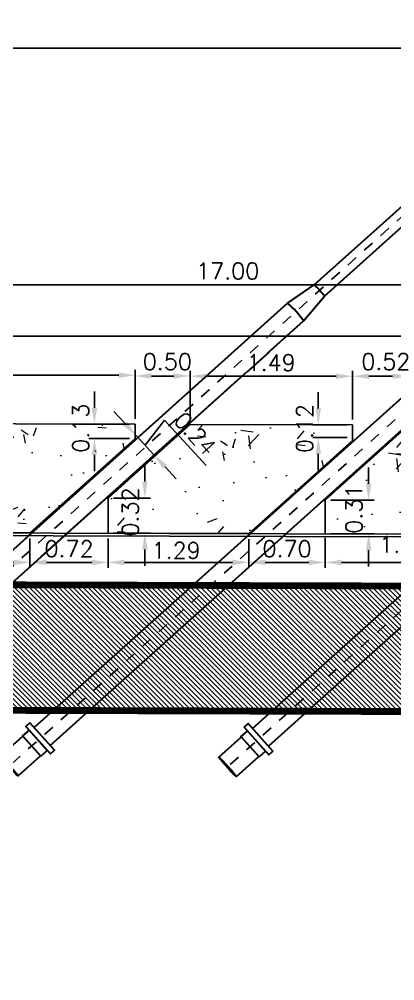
# Model space of a CAD drawing. Header units: metres. Extents: x 1080427 to 1081241, y 976768 to 977288.
# Drawn here: x 1080726.66 to 1080730.1, y 977069.81 to 977078.62 of the extents above; entities that cross this region are included whole.
import ezdxf
from ezdxf import colors
from ezdxf.entities.mleader import LeaderData, LeaderLine
from ezdxf.math import Vec2, Vec3

# ---------------------------------------------------------------- set-up
doc = ezdxf.new("R2010")
doc.units = ezdxf.units.M
doc.header["$LTSCALE"] = 25.4
doc.linetypes.add('DASHDOT', pattern=[1, 0.5, -0.25, 0, -0.25])
for name, color, linetype in [('CONTRAPESO', 3, 'Continuous'), ('DIMCONTRAPESO', 1, 'Continuous'), ('EJECABLES', 203, 'DASHDOT'), ('PERFIL MET', 37, 'Continuous')]:
    doc.layers.add(name, color=color, linetype=linetype)
for name, color, linetype, lineweight in [('COTA', 1, 'Continuous', 30), ('COTACIM', 20, 'Continuous', 5), ('DUCTO', 142, 'Continuous', 30), ('PLATINA', 54, 'Continuous', 30), ('SOLIDOREFCONT', 254, 'Continuous', 5)]:
    doc.layers.add(name, color=color, linetype=linetype, lineweight=lineweight)
doc.styles.add('romans', font='romans.shx')
doc.dimstyles.new('Copy 75', dxfattribs={"dimtxt": 0.15, "dimasz": 0.15, "dimexe": 0.05, "dimexo": 0.05, "dimgap": 0.05, "dimtad": 1, "dimzin": 0, "dimdsep": 46, "dimtxsty": 'romans', "dimcen": 0.002, "dimclrd": 1, "dimclre": 1, "dimclrt": 3, "dimadec": 4, "dimazin": 0, "dimtfac": 1, "dimtofl": 0, "dimtmove": 1, "dimatfit": 3, "dimfxl": 1, "dimtolj": 1, "dimtzin": 0, "dimarcsym": 1})
pattern_1 = [(45, (32.632936, -0.0997255), (-0.002245064030267, 0.002245064030267), [])]

# ---------------------------------------------------------------- blocks, each defined once
blk = doc.blocks.new('*D128')
at = {"layer": 'Defpoints', "color": 0, "transparency": 16777216}
for p in [(1080737.0722, 977076.1868), (1080720.0721, 977074.9303), (1080737.0722, 977074.8803)]:
    blk.add_point(p, dxfattribs=at)
at = {"layer": 'DIMCONTRAPESO', "color": 1, "lineweight": -2, "transparency": 16777216}
for p, q in [((1080720.0721, 977074.9803), (1080720.0721, 977076.2368)), ((1080737.0722, 977074.9303), (1080737.0722, 977076.2368)), ((1080720.2221, 977076.1868), (1080736.9222, 977076.1868))]:
    blk.add_line(p, q, dxfattribs=at)
at = {"layer": 'DIMCONTRAPESO', "color": 1, "transparency": 16777216}
for points in [[(1080720.2221, 977076.2118), (1080720.2221, 977076.1618), (1080720.0721, 977076.1868)], [(1080736.9222, 977076.2118), (1080736.9222, 977076.1618), (1080737.0722, 977076.1868)]]:
    blk.add_solid(points, dxfattribs=at)
at = {"layer": 'DIMCONTRAPESO', "color": 3, "transparency": 16777216, "insert": (1080728.5721, 977076.3118), "char_height": 0.15, "attachment_point": 5, "style": 'romans', "bg_fill": 3, "box_fill_scale": 1.1, "bg_fill_color": 256, "bg_fill_true_color": 13158600, "bg_fill_transparency": 0}
blk.add_mtext('\\A1;17.00', dxfattribs=at)
blk = doc.blocks.new('*D202')
at = {"layer": 'COTA', "color": 1, "lineweight": -2, "transparency": 16777216}
for p, q in [((1080720.0722, 977074.9803), (1080720.0722, 977075.4067)), ((1080720.2222, 977075.3567), (1080727.5738, 977075.3567)), ((1080727.7238, 977074.9578), (1080727.7238, 977075.4067))]:
    blk.add_line(p, q, dxfattribs=at)
at = {"layer": 'COTA', "color": 1, "transparency": 16777216}
for points in [[(1080720.2222, 977075.3817), (1080720.2222, 977075.3317), (1080720.0722, 977075.3567)], [(1080727.5738, 977075.3817), (1080727.5738, 977075.3317), (1080727.7238, 977075.3567)]]:
    blk.add_solid(points, dxfattribs=at)
at = {"layer": 'Defpoints', "color": 0, "transparency": 16777216}
for p in [(1080727.7238, 977075.3567), (1080720.0722, 977074.9303), (1080727.7238, 977074.9078)]:
    blk.add_point(p, dxfattribs=at)
at = {"layer": 'COTA', "color": 3, "transparency": 16777216, "insert": (1080723.9236, 977075.4817), "char_height": 0.15, "attachment_point": 5, "style": 'romans'}
blk.add_mtext('\\A1;7.65', dxfattribs=at)
blk = doc.blocks.new('*D203')
at = {"layer": 'Defpoints', "color": 0, "transparency": 16777216}
for p in [(1080728.2278, 977075.3475), (1080728.2278, 977074.9064), (1080729.7153, 977074.902)]:
    blk.add_point(p, dxfattribs=at)
at = {"layer": 'DIMCONTRAPESO', "color": 1, "lineweight": -2, "transparency": 16777216}
for p, q in [((1080728.2278, 977074.9564), (1080728.2278, 977075.3975)), ((1080729.7153, 977074.952), (1080729.7153, 977075.3975)), ((1080729.5653, 977075.3475), (1080728.3778, 977075.3475))]:
    blk.add_line(p, q, dxfattribs=at)
at = {"layer": 'DIMCONTRAPESO', "color": 1, "transparency": 16777216}
for points in [[(1080728.3778, 977075.3725), (1080728.3778, 977075.3225), (1080728.2278, 977075.3475)], [(1080729.5653, 977075.3725), (1080729.5653, 977075.3225), (1080729.7153, 977075.3475)]]:
    blk.add_solid(points, dxfattribs=at)
at = {"layer": 'DIMCONTRAPESO', "color": 3, "transparency": 16777216, "insert": (1080728.97, 977075.4725), "char_height": 0.15, "attachment_point": 5, "style": 'romans', "bg_fill": 3, "box_fill_scale": 1.1, "bg_fill_color": 256, "bg_fill_true_color": 13158600, "bg_fill_transparency": 0}
blk.add_mtext('\\A1;1.49', dxfattribs=at)
blk = doc.blocks.new('*D204')
at = {"layer": 'COTA', "color": 1, "lineweight": -2, "transparency": 16777216}
for p, q in [((1080727.4769, 977073.8586), (1080727.4769, 977073.5911)), ((1080728.766, 977073.8548), (1080728.766, 977073.5911)), ((1080727.6269, 977073.6411), (1080728.616, 977073.6411))]:
    blk.add_line(p, q, dxfattribs=at)
at = {"layer": 'COTA', "color": 1, "transparency": 16777216}
for points in [[(1080727.6269, 977073.6661), (1080727.6269, 977073.6161), (1080727.4769, 977073.6411)], [(1080728.616, 977073.6661), (1080728.616, 977073.6161), (1080728.766, 977073.6411)]]:
    blk.add_solid(points, dxfattribs=at)
at = {"layer": 'Defpoints', "color": 0, "transparency": 16777216}
for p in [(1080727.4769, 977073.9086), (1080728.766, 977073.9048), (1080728.766, 977073.6411)]:
    blk.add_point(p, dxfattribs=at)
at = {"layer": 'COTA', "color": 3, "transparency": 16777216, "insert": (1080728.0996, 977073.7504), "char_height": 0.15, "attachment_point": 5, "style": 'romans'}
blk.add_mtext('\\A1;1.29', dxfattribs=at)
blk = doc.blocks.new('*D206')
at = {"layer": 'COTA', "color": 1, "lineweight": -2, "transparency": 16777216}
for p, q in [((1080729.4655, 977073.867), (1080729.4655, 977073.5911)), ((1080730.7638, 977073.8489), (1080730.7638, 977073.5911)), ((1080729.6155, 977073.6411), (1080730.6138, 977073.6411))]:
    blk.add_line(p, q, dxfattribs=at)
at = {"layer": 'COTA', "color": 1, "transparency": 16777216}
for points in [[(1080729.6155, 977073.6661), (1080729.6155, 977073.6161), (1080729.4655, 977073.6411)], [(1080730.6138, 977073.6661), (1080730.6138, 977073.6161), (1080730.7638, 977073.6411)]]:
    blk.add_solid(points, dxfattribs=at)
at = {"layer": 'Defpoints', "color": 0, "transparency": 16777216}
for p in [(1080729.4655, 977073.917), (1080730.7638, 977073.8989), (1080730.7638, 977073.6411)]:
    blk.add_point(p, dxfattribs=at)
at = {"layer": 'COTA', "color": 3, "transparency": 16777216, "insert": (1080730.1856, 977073.8058), "char_height": 0.15, "attachment_point": 5, "style": 'romans'}
blk.add_mtext('\\A1;1.30', dxfattribs=at)
blk = doc.blocks.new('*D213')
at = {"layer": 'COTA', "color": 1, "lineweight": -2, "transparency": 16777216}
for p, q in [((1080727.3515, 977075.0578), (1080727.3515, 977075.2078)), ((1080727.6738, 977074.9078), (1080727.3015, 977074.9078)), ((1080727.6738, 977074.776), (1080727.3015, 977074.776)), ((1080727.3515, 977074.626), (1080727.3515, 977074.476))]:
    blk.add_line(p, q, dxfattribs=at)
at = {"layer": 'COTA', "color": 1, "transparency": 16777216}
for points in [[(1080727.3265, 977075.0578), (1080727.3765, 977075.0578), (1080727.3515, 977074.9078)], [(1080727.3265, 977074.626), (1080727.3765, 977074.626), (1080727.3515, 977074.776)]]:
    blk.add_solid(points, dxfattribs=at)
at = {"layer": 'Defpoints', "color": 0, "transparency": 16777216}
for p in [(1080727.7238, 977074.9078), (1080727.3515, 977074.776), (1080727.7238, 977074.776)]:
    blk.add_point(p, dxfattribs=at)
at = {"layer": 'COTA', "color": 3, "transparency": 16777216, "insert": (1080727.2265, 977074.8708), "char_height": 0.15, "attachment_point": 5, "rotation": 90, "style": 'romans'}
blk.add_mtext('\\A1;0.13', dxfattribs=at)
blk = doc.blocks.new('*D214')
at = {"layer": 'COTA', "color": 1, "lineweight": -2, "transparency": 16777216}
for p, q in [((1080729.4024, 977075.052), (1080729.4024, 977075.202)), ((1080729.6653, 977074.902), (1080729.3524, 977074.902)), ((1080729.6653, 977074.7852), (1080729.3524, 977074.7852)), ((1080729.4024, 977074.6352), (1080729.4024, 977074.4852))]:
    blk.add_line(p, q, dxfattribs=at)
at = {"layer": 'COTA', "color": 1, "transparency": 16777216}
for points in [[(1080729.3774, 977075.052), (1080729.4274, 977075.052), (1080729.4024, 977074.902)], [(1080729.3774, 977074.6352), (1080729.4274, 977074.6352), (1080729.4024, 977074.7852)]]:
    blk.add_solid(points, dxfattribs=at)
at = {"layer": 'Defpoints', "color": 0, "transparency": 16777216}
for p in [(1080729.7153, 977074.902), (1080729.4024, 977074.7852), (1080729.7153, 977074.7852)]:
    blk.add_point(p, dxfattribs=at)
at = {"layer": 'COTA', "color": 3, "transparency": 16777216, "insert": (1080729.2774, 977074.8689), "char_height": 0.15, "attachment_point": 5, "rotation": 90, "style": 'romans'}
blk.add_mtext('\\A1;0.12', dxfattribs=at)
blk = doc.blocks.new('*D218')
at = {"layer": 'COTA', "color": 1, "lineweight": -2, "transparency": 16777216}
for p, q in [((1080727.814, 977074.3812), (1080727.814, 977074.5312)), ((1080727.5269, 977074.2312), (1080727.864, 977074.2312)), ((1080727.5269, 977073.9086), (1080727.864, 977073.9086)), ((1080727.814, 977073.7586), (1080727.814, 977073.6086))]:
    blk.add_line(p, q, dxfattribs=at)
at = {"layer": 'COTA', "color": 1, "transparency": 16777216}
for points in [[(1080727.789, 977074.3812), (1080727.839, 977074.3812), (1080727.814, 977074.2312)], [(1080727.789, 977073.7586), (1080727.839, 977073.7586), (1080727.814, 977073.9086)]]:
    blk.add_solid(points, dxfattribs=at)
at = {"layer": 'Defpoints', "color": 0, "transparency": 16777216}
for p in [(1080727.4769, 977074.2312), (1080727.4769, 977073.9086), (1080727.814, 977073.9086)]:
    blk.add_point(p, dxfattribs=at)
at = {"layer": 'COTA', "color": 3, "transparency": 16777216, "insert": (1080727.68, 977074.1029), "char_height": 0.15, "attachment_point": 5, "rotation": 90, "style": 'romans'}
blk.add_mtext('\\A1;0.32', dxfattribs=at)
blk = doc.blocks.new('*D219')
at = {"layer": 'COTA', "color": 1, "lineweight": -2, "transparency": 16777216}
for p, q in [((1080729.8633, 977074.3621), (1080729.8633, 977074.5121)), ((1080729.5166, 977074.2121), (1080729.9133, 977074.2121)), ((1080729.5154, 977073.9027), (1080729.9133, 977073.9027)), ((1080729.8633, 977073.7527), (1080729.8633, 977073.6027))]:
    blk.add_line(p, q, dxfattribs=at)
at = {"layer": 'COTA', "color": 1, "transparency": 16777216}
for points in [[(1080729.8383, 977074.3621), (1080729.8883, 977074.3621), (1080729.8633, 977074.2121)], [(1080729.8383, 977073.7527), (1080729.8883, 977073.7527), (1080729.8633, 977073.9027)]]:
    blk.add_solid(points, dxfattribs=at)
at = {"layer": 'Defpoints', "color": 0, "transparency": 16777216}
for p in [(1080729.4666, 977074.2121), (1080729.4654, 977073.9027), (1080729.8633, 977073.9027)]:
    blk.add_point(p, dxfattribs=at)
at = {"layer": 'COTA', "color": 3, "transparency": 16777216, "insert": (1080729.7293, 977074.1285), "char_height": 0.15, "attachment_point": 5, "rotation": 90, "style": 'romans'}
blk.add_mtext('\\A1;0.31', dxfattribs=at)
blk = doc.blocks.new('*D223')
at = {"layer": 'COTA', "color": 1, "lineweight": -2, "transparency": 16777216}
for p, q in [((1080720.5721, 977073.879), (1080720.5721, 977073.5911)), ((1080726.7614, 977073.8607), (1080726.7614, 977073.5911)), ((1080720.7221, 977073.6411), (1080726.6114, 977073.6411))]:
    blk.add_line(p, q, dxfattribs=at)
at = {"layer": 'COTA', "color": 1, "transparency": 16777216}
for points in [[(1080720.7221, 977073.6661), (1080720.7221, 977073.6161), (1080720.5721, 977073.6411)], [(1080726.6114, 977073.6661), (1080726.6114, 977073.6161), (1080726.7614, 977073.6411)]]:
    blk.add_solid(points, dxfattribs=at)
at = {"layer": 'Defpoints', "color": 0, "transparency": 16777216}
for p in [(1080720.5721, 977073.929), (1080726.7614, 977073.9107), (1080726.7614, 977073.6411)]:
    blk.add_point(p, dxfattribs=at)
at = {"layer": 'COTA', "color": 3, "transparency": 16777216, "insert": (1080723.6582, 977073.7661), "char_height": 0.15, "attachment_point": 5, "style": 'romans'}
blk.add_mtext('\\A1;6.19', dxfattribs=at)
blk = doc.blocks.new('*D231')
at = {"layer": 'Defpoints', "color": 0, "transparency": 16777216}
for p in [(1080737.0722, 977075.7139), (1080726.0021, 977075.5553), (1080737.0722, 977074.8803)]:
    blk.add_point(p, dxfattribs=at)
at = {"layer": 'DIMCONTRAPESO', "color": 1, "lineweight": -2, "transparency": 16777216}
for p, q in [((1080726.0021, 977075.6053), (1080726.0021, 977075.7639)), ((1080726.1521, 977075.7139), (1080736.9222, 977075.7139)), ((1080737.0722, 977074.9303), (1080737.0722, 977075.7639))]:
    blk.add_line(p, q, dxfattribs=at)
at = {"layer": 'DIMCONTRAPESO', "color": 1, "transparency": 16777216}
for points in [[(1080726.1521, 977075.7389), (1080726.1521, 977075.6889), (1080726.0021, 977075.7139)], [(1080736.9222, 977075.7389), (1080736.9222, 977075.6889), (1080737.0722, 977075.7139)]]:
    blk.add_solid(points, dxfattribs=at)
at = {"layer": 'DIMCONTRAPESO', "color": 3, "transparency": 16777216, "insert": (1080731.5371, 977075.8389), "char_height": 0.15, "attachment_point": 5, "style": 'romans', "bg_fill": 3, "box_fill_scale": 1.1, "bg_fill_color": 256, "bg_fill_true_color": 13158600, "bg_fill_transparency": 0}
blk.add_mtext('\\A1;11.07', dxfattribs=at)
blk = doc.blocks.new('*D583')
at = {"layer": 'COTA', "color": 1, "lineweight": -2, "transparency": 16777216}
for p, q in [((1080727.6322, 977074.9133), (1080727.5304, 977075.0235)), ((1080727.8154, 977074.715), (1080727.9924, 977074.9435)), ((1080727.9924, 977074.9435), (1080728.3752, 977074.5289)), ((1080727.734, 977074.8031), (1080727.8968, 977074.6268)), ((1080727.9986, 977074.5166), (1080728.1004, 977074.4064))]:
    blk.add_line(p, q, dxfattribs=at)
at = {"layer": 'COTA', "color": 1, "transparency": 16777216}
for points in [[(1080727.6506, 977074.9303), (1080727.6139, 977074.8963), (1080727.734, 977074.8031)], [(1080728.017, 977074.5336), (1080727.9803, 977074.4997), (1080727.8968, 977074.6268)]]:
    blk.add_solid(points, dxfattribs=at)
at = {"layer": 'Defpoints', "color": 0, "transparency": 16777216}
for p in [(1080727.734, 977074.8031), (1080727.8968, 977074.6268), (1080727.8968, 977074.6268)]:
    blk.add_point(p, dxfattribs=at)
at = {"layer": 'COTA', "color": 3, "transparency": 16777216, "insert": (1080728.2756, 977074.821), "char_height": 0.15, "attachment_point": 5, "rotation": 312.72712, "style": 'romans'}
blk.add_mtext('\\A1;0.24', dxfattribs=at)
blk = doc.blocks.new('*D584')
at = {"layer": 'COTA', "color": 1, "lineweight": -2, "transparency": 16777216}
for p, q in [((1080726.7614, 977073.8607), (1080726.7614, 977073.5911)), ((1080727.4769, 977073.8603), (1080727.4769, 977073.5911)), ((1080726.9114, 977073.6411), (1080727.3269, 977073.6411))]:
    blk.add_line(p, q, dxfattribs=at)
at = {"layer": 'COTA', "color": 1, "transparency": 16777216}
for points in [[(1080726.9114, 977073.6661), (1080726.9114, 977073.6161), (1080726.7614, 977073.6411)], [(1080727.3269, 977073.6661), (1080727.3269, 977073.6161), (1080727.4769, 977073.6411)]]:
    blk.add_solid(points, dxfattribs=at)
at = {"layer": 'Defpoints', "color": 0, "transparency": 16777216}
for p in [(1080726.7614, 977073.9107), (1080727.4769, 977073.9103), (1080727.4769, 977073.6411)]:
    blk.add_point(p, dxfattribs=at)
at = {"layer": 'COTA', "color": 3, "transparency": 16777216, "insert": (1080727.1192, 977073.7661), "char_height": 0.15, "attachment_point": 5, "style": 'romans'}
blk.add_mtext('\\A1;0.72', dxfattribs=at)
blk = doc.blocks.new('*D585')
at = {"layer": 'COTA', "color": 1, "lineweight": -2, "transparency": 16777216}
for p, q in [((1080728.766, 977073.8548), (1080728.766, 977073.5911)), ((1080729.4654, 977073.8527), (1080729.4654, 977073.5911)), ((1080728.916, 977073.6411), (1080729.3154, 977073.6411))]:
    blk.add_line(p, q, dxfattribs=at)
at = {"layer": 'COTA', "color": 1, "transparency": 16777216}
for points in [[(1080728.916, 977073.6661), (1080728.916, 977073.6161), (1080728.766, 977073.6411)], [(1080729.3154, 977073.6661), (1080729.3154, 977073.6161), (1080729.4654, 977073.6411)]]:
    blk.add_solid(points, dxfattribs=at)
at = {"layer": 'Defpoints', "color": 0, "transparency": 16777216}
for p in [(1080728.766, 977073.9048), (1080729.4654, 977073.9027), (1080729.4654, 977073.6411)]:
    blk.add_point(p, dxfattribs=at)
at = {"layer": 'COTA', "color": 3, "transparency": 16777216, "insert": (1080729.1157, 977073.7661), "char_height": 0.15, "attachment_point": 5, "style": 'romans'}
blk.add_mtext('\\A1;0.70', dxfattribs=at)
blk = doc.blocks.new('*D589')
at = {"layer": 'COTA', "color": 1, "lineweight": -2, "transparency": 16777216}
for p, q in [((1080729.7153, 977075.3975), (1080729.7153, 977075.3975)), ((1080729.8653, 977075.3475), (1080730.0823, 977075.3475)), ((1080730.2323, 977075.3067), (1080730.2323, 977075.2975))]:
    blk.add_line(p, q, dxfattribs=at)
at = {"layer": 'COTA', "color": 1, "transparency": 16777216}
for points in [[(1080729.8653, 977075.3725), (1080729.8653, 977075.3225), (1080729.7153, 977075.3475)], [(1080730.0823, 977075.3725), (1080730.0823, 977075.3225), (1080730.2323, 977075.3475)]]:
    blk.add_solid(points, dxfattribs=at)
at = {"layer": 'Defpoints', "color": 0, "transparency": 16777216}
for p in [(1080730.2323, 977075.3567), (1080729.7153, 977075.3475), (1080730.2323, 977075.3475)]:
    blk.add_point(p, dxfattribs=at)
at = {"layer": 'COTA', "color": 3, "transparency": 16777216, "insert": (1080730.0209, 977075.4817), "char_height": 0.15, "attachment_point": 5, "style": 'romans'}
blk.add_mtext('\\A1;0.52', dxfattribs=at)
blk = doc.blocks.new('*D616')
at = {"layer": 'COTA', "color": 1, "lineweight": -2, "transparency": 16777216}
for p, q in [((1080728.2278, 977075.3997), (1080728.2278, 977075.3997)), ((1080727.7236, 977075.3068), (1080727.7236, 977075.2997)), ((1080727.8736, 977075.3497), (1080728.0778, 977075.3497))]:
    blk.add_line(p, q, dxfattribs=at)
at = {"layer": 'COTA', "color": 1, "transparency": 16777216}
for points in [[(1080727.8736, 977075.3747), (1080727.8736, 977075.3247), (1080727.7236, 977075.3497)], [(1080728.0778, 977075.3747), (1080728.0778, 977075.3247), (1080728.2278, 977075.3497)]]:
    blk.add_solid(points, dxfattribs=at)
at = {"layer": 'Defpoints', "color": 0, "transparency": 16777216}
for p in [(1080727.7236, 977075.3568), (1080728.2278, 977075.3497), (1080728.2278, 977075.3497)]:
    blk.add_point(p, dxfattribs=at)
at = {"layer": 'COTA', "color": 3, "transparency": 16777216, "insert": (1080728.0195, 977075.4817), "char_height": 0.15, "attachment_point": 5, "style": 'romans'}
blk.add_mtext('\\A1;0.50', dxfattribs=at)
blk = doc.blocks.new('tir')
at = {"layer": 'DUCTO'}
for p, q in [((1080511.8364, 977008.516), (1080513.543, 977008.5162)), ((1080511.8369, 977008.376), (1080513.543, 977008.3762))]:
    blk.add_line(p, q, dxfattribs=at)
for points in [[(1080505.3281, 977008.5654), (1080505.6031, 977008.5654)], [(1080505.7331, 977008.5555), (1080511.5432, 977008.556)], [(1080511.5432, 977008.556), (1080511.8363, 977008.516)], [(1080511.5433, 977008.336), (1080511.8369, 977008.376)], [(1080505.3281, 977008.3254), (1080505.6031, 977008.3254)], [(1080505.7331, 977008.3355), (1080511.5433, 977008.336)]]:
    blk.add_lwpolyline(points, dxfattribs=at)
for points in [[(1080505.6031, 977008.3204), (1080505.6831, 977008.3204), (1080505.6831, 977008.5704), (1080505.6031, 977008.5704)], [(1080505.6831, 977008.2755), (1080505.7331, 977008.2755), (1080505.7331, 977008.6155), (1080505.6831, 977008.6155)]]:
    blk.add_lwpolyline(points, close=True, dxfattribs=at)
for centre, radius, start, end in [((1080510.657, 977008.4459), 0.8931, 352.92974, 7.08008), ((1080511.2514, 977008.4433), 0.5894, 353.44612, 7.08741)]:
    blk.add_arc(centre, radius, start, end, dxfattribs=at)
blk.add_ellipse((1080505.328, 977008.4454), major_axis=(0, -0.12), ratio=0.044566, dxfattribs=at)
at = {"layer": 'DUCTO', "extrusion": (0, 0, -1)}
blk.add_ellipse((1080513.5429, 977008.4812), major_axis=(0, -0.035), ratio=0.244201, start_param=3.148087, end_param=6.280903, dxfattribs=at)
blk.add_ellipse((1080513.543, 977008.4112), major_axis=(0, -0.035), ratio=0.244299, dxfattribs=at)
at = {"layer": 'EJECABLES', "ltscale": 0.008}
blk.add_lwpolyline([(1080505.3606, 977008.4455), (1080513.5407, 977008.4462)], dxfattribs=at)

msp = doc.modelspace()

# ---------------------------------------------------------------- hatches: boundary and pattern name
at = {"layer": 'PERFIL MET'}
h = msp.add_hatch(dxfattribs=at)
h.set_pattern_fill('ANSI31', color=256, scale=0.001)
h.set_pattern_definition(pattern_1)
h.paths.add_polyline_path([(1080720.572612, 977073.47886), (1080720.572612, 977073.42806), (1080741.072105, 977073.365009), (1080741.072105, 977073.415919)])
h = msp.add_hatch(dxfattribs=at)
h.set_pattern_fill('ANSI31', color=256, scale=0.01, angle=90)
h.set_pattern_definition([(135, (32.632936, -0.099726), (-0.0224506403027, -0.0224506403027), [])])
h.paths.add_polyline_path([(1080720.572612, 977073.42806), (1080741.071826, 977073.369383), (1080741.071826, 977073.369383), (1080741.07176, 977072.257311), (1080720.573659, 977072.329657)])
h = msp.add_hatch(dxfattribs=at)
h.set_pattern_fill('ANSI31', color=256, scale=0.001)
h.set_pattern_definition(pattern_1)
h.paths.add_polyline_path([(1080720.572612, 977072.32966), (1080720.572612, 977072.27886), (1080741.072106, 977072.215912), (1080741.072105, 977072.266719)])
at = {"layer": 'PLATINA', "transparency": 33554531}
h = msp.add_hatch(dxfattribs=at)
h.set_pattern_fill('ANGLE', color=252, angle=3.5538733)
h.set_pattern_definition([(3.5538733, (62680.884, -65155.1774), (-0.43297937, 6.971567533), [5.08, -1.905]), (93.5538733, (62680.884, -65155.1774), (-6.971567533, -0.43297937), [5.08, -1.905])])
h.paths.add_polyline_path([(1080726.702405, 977073.934937), (1080726.915038, 977073.692951), (1080727.190429, 977073.934939)])
h = msp.add_hatch(dxfattribs=at)
h.set_pattern_fill('ANGLE', color=252, angle=3.5538733)
h.set_pattern_definition([(3.5538733, (62681.527, -65165.5326), (-0.43297937, 6.971567533), [5.08, -1.905]), (93.5538733, (62681.527, -65165.5326), (-6.971567533, -0.43297937), [5.08, -1.905])])
h.paths.add_polyline_path([(1080726.702405, 977073.934937), (1080726.915038, 977073.692951), (1080727.190429, 977073.934939)])
h = msp.add_hatch(dxfattribs=at)
h.set_pattern_fill('ANGLE', color=252)
h.set_pattern_definition([(0, (36.013, -45.281), (0, 6.985), [5.08, -1.905]), (90, (36.013, -45.281), (-6.985, 4e-16), [5.08, -1.905])])
h.paths.add_polyline_path([(1080728.684659, 977073.473971), (1080728.472022, 977073.715962), (1080728.19658, 977073.47397)])
h = msp.add_hatch(dxfattribs=at)
h.set_pattern_fill('ANGLE', color=252)
h.set_pattern_definition([(0, (36.013, -55.656), (0, 6.985), [5.08, -1.905]), (90, (36.013, -55.656), (-6.985, 4e-16), [5.08, -1.905])])
h.paths.add_polyline_path([(1080728.684659, 977073.473971), (1080728.472022, 977073.715962), (1080728.19658, 977073.47397)])
h = msp.add_hatch(dxfattribs=at)
h.set_pattern_fill('ANGLE', color=252, angle=3.5538733)
h.set_pattern_definition([(3.5538733, (62681.636, -65167.246), (-0.43297937, 6.971567533), [5.08, -1.905]), (93.5538733, (62681.636, -65167.246), (-6.971567533, -0.43297937), [5.08, -1.905])])
h.paths.add_polyline_path([(1080726.799076, 977072.235496), (1080727.029754, 977071.972927), (1080727.329076, 977072.235866)])
h = msp.add_hatch(dxfattribs=at)
h.set_pattern_fill('ANGLE', color=252, angle=3.5538733)
h.set_pattern_definition([(3.5538733, (62683.636, -65167.246), (-0.43297937, 6.971567533), [5.08, -1.905]), (93.5538733, (62683.636, -65167.246), (-6.971567533, -0.43297937), [5.08, -1.905])])
h.paths.add_polyline_path([(1080728.799076, 977072.235496), (1080729.029754, 977071.972927), (1080729.329076, 977072.235866)])
at = {"layer": 'SOLIDOREFCONT', "true_color": 0x5b5b5b, "transparency": 33554546}
h = msp.add_hatch(dxfattribs=at)
h.set_pattern_fill('AR-CONC', color=251, scale=0.005)
h.paths.add_polyline_path([(1080726.761353, 977073.910661), (1080727.723837, 977074.775983), (1080727.723813, 977074.907835), (1080720.072175, 977074.93034), (1080720.072175, 977062.65034), (1080737.071988, 977062.65034), (1080737.072175, 977074.88034), (1080736.247059, 977074.882766), (1080735.426467, 977074.151326), (1080735.426234, 977073.885176), (1080736.572514, 977073.881804), (1080736.572235, 977065.65034), (1080720.572175, 977065.65034), (1080720.572175, 977073.928868)])
h.paths.add_polyline_path([(1080728.765817, 977073.904766), (1080729.715337, 977074.758432), (1080729.715319, 977074.901977), (1080728.227818, 977074.906352), (1080727.476891, 977074.231232), (1080727.476899, 977073.908556)], flags=17)
h.paths.add_polyline_path([(1080730.763789, 977073.898889), (1080731.715135, 977074.784472), (1080731.715113, 977074.896096), (1080730.232282, 977074.900457), (1080729.466588, 977074.21206), (1080729.46544, 977073.902708)], flags=17)
h.paths.add_polyline_path([(1080732.230254, 977074.894581), (1080731.464415, 977074.206053), (1080731.464205, 977073.896829), (1080732.771816, 977073.892982), (1080733.712807, 977074.73898), (1080733.712654, 977074.890221)], flags=17)
h.paths.add_polyline_path([(1080734.769359, 977073.887108), (1080735.714061, 977074.729176), (1080735.714061, 977074.884334), (1080734.238282, 977074.888675), (1080733.465618, 977074.194011), (1080733.465602, 977073.890942)], flags=17)
h.paths.add_polyline_path([(1080720.422175, 977068.800569), (1080720.422175, 977068.799667)], flags=16)
h.paths.add_polyline_path([(1080737.071899, 977068.810958), (1080737.071899, 977068.810982), (1080737.071899, 977068.810958), (1080737.071899, 977068.810934)], flags=16)

# ---------------------------------------------------------------- linework, layer by layer
at = {"layer": 'CONTRAPESO'}
msp.add_lwpolyline([(1080736.572175, 977065.65034), (1080736.572175, 977065.65034), (1080736.572514, 977073.881804), (1080735.426234, 977073.885176), (1080735.426464, 977074.151323), (1080736.247059, 977074.882766), (1080737.072175, 977074.88034), (1080737.071776, 977065.651532), (1080737.071776, 977065.651532), (1080737.071801, 977065.35535), (1080737.071988, 977062.65034), (1080720.072175, 977062.65034), (1080720.072175, 977074.93034), (1080727.723813, 977074.907835), (1080727.723837, 977074.775983), (1080726.761353, 977073.910661), (1080720.572175, 977073.928868), (1080720.572175, 977065.65034)], close=True, dxfattribs=at)
at = {"layer": 'PERFIL MET'}
for points in [[(1080720.572175, 977073.928863), (1080736.572514, 977073.881804), (1080736.572514, 977073.856404), (1080720.572175, 977073.903463)], [(1080720.572612, 977073.47886), (1080720.572612, 977073.42806), (1080741.072105, 977073.365009), (1080741.072105, 977073.415919)], [(1080720.572612, 977073.42806), (1080741.072105, 977073.364987), (1080741.072105, 977073.142178), (1080741.072105, 977073.142178), (1080741.072105, 977072.266719), (1080720.572612, 977072.329771)], [(1080720.572612, 977072.32966), (1080720.572612, 977072.27886), (1080741.072106, 977072.215912), (1080741.072105, 977072.266719)]]:
    msp.add_lwpolyline(points, close=True, dxfattribs=at)

# ---------------------------------------------------------------- dimensions: what is measured, and where the dimension line sits
at = {"layer": 'COTA', "color": 4}
for base, p1, p2, picture, middle in [((1080727.813977, 977073.908556), (1080727.476891, 977074.231232), (1080727.476899, 977073.908556), '*D218', (1080727.805007, 977074.102877)), ((1080729.863308, 977073.902707), (1080729.466588, 977074.21206), (1080729.46544, 977073.902707), '*D219', (1080729.854338, 977074.12847))]:
    dim = msp.add_linear_dim(base=base, p1=p1, p2=p2, angle=90, dimstyle='Copy 75', dxfattribs=at)
    dim.commit()
    dim.dimension.update_dxf_attribs({"geometry": picture, "text_midpoint": middle, "dimtype": 160})
at = {"layer": 'COTA'}
for base, p1, p2, picture, middle in [((1080726.761407, 977073.641106), (1080720.572116, 977073.928961), (1080726.761407, 977073.910661), '*D223', (1080723.658235, 977073.641106)), ((1080728.76598, 977073.641106), (1080727.476899, 977073.908556), (1080728.76598, 977073.904765), '*D204', (1080728.099616, 977073.625382)), ((1080730.763787, 977073.641106), (1080729.465482, 977073.916988), (1080730.763787, 977073.898888), '*D206', (1080730.185569, 977073.680827))]:
    dim = msp.add_linear_dim(base=base, p1=p1, p2=p2, dimstyle='Copy 75', dxfattribs=at)
    dim.commit()
    dim.dimension.update_dxf_attribs({"geometry": picture, "text_midpoint": middle, "dimtype": 160})
for base, p1, p2, picture, middle in [((1080727.476899, 977073.641106), (1080726.761407, 977073.910661), (1080727.476899, 977073.91034), '*D584', (1080727.119153, 977073.766106)), ((1080729.46544, 977073.641106), (1080728.76598, 977073.904765), (1080729.46544, 977073.902707), '*D585', (1080729.11571, 977073.766106))]:
    dim = msp.add_linear_dim(base=base, p1=p1, p2=p2, dimstyle='Copy 75', dxfattribs=at)
    dim.commit()
    dim.dimension.update_dxf_attribs({"geometry": picture, "text_midpoint": middle})

# ---------------------------------------------------------------- next in the draw order: dimensions: what is measured, and where the dimension line sits
at = {"layer": 'DIMCONTRAPESO'}
dim = msp.add_linear_dim(base=(1080737.072175, 977076.186802), p1=(1080720.072116, 977074.93034), p2=(1080737.072175, 977074.88034), dimstyle='Copy 75', override={"dimtfill": 1}, dxfattribs=at)
dim.commit()
dim.dimension.update_dxf_attribs({"geometry": '*D128', "text_midpoint": (1080728.572145, 977076.311802)})

# ---------------------------------------------------------------- next in the draw order: linework, layer by layer
at = {"layer": 'CONTRAPESO'}
for points in [[(1080728.227818, 977074.906352), (1080729.715319, 977074.901977), (1080729.715337, 977074.758432), (1080728.765817, 977073.904766), (1080727.476899, 977073.908556), (1080727.476891, 977074.231232)], [(1080730.232282, 977074.900457), (1080731.715113, 977074.896096), (1080731.715135, 977074.75419), (1080730.763789, 977073.898889), (1080729.46544, 977073.902708), (1080729.466588, 977074.21206)]]:
    msp.add_lwpolyline(points, close=True, dxfattribs=at)

# ---------------------------------------------------------------- next in the draw order: dimensions: what is measured, and where the dimension line sits
at = {"layer": 'COTA', "color": 4}
dim = msp.add_linear_dim(base=(1080727.723813, 977075.356709), p1=(1080720.072175, 977074.93034), p2=(1080727.723813, 977074.907835), dimstyle='Copy 75', dxfattribs=at)
dim.commit()
dim.dimension.update_dxf_attribs({"geometry": '*D202', "text_midpoint": (1080723.923552, 977075.356709), "dimtype": 160})
dim = msp.add_linear_dim(base=(1080727.351519, 977074.775983), p1=(1080727.723813, 977074.907835), p2=(1080727.723837, 977074.775983), angle=90, dimstyle='Copy 75', dxfattribs=at)
dim.commit()
dim.dimension.update_dxf_attribs({"geometry": '*D213', "text_midpoint": (1080727.351519, 977074.870774), "dimtype": 160})

# ---------------------------------------------------------------- next in the draw order: dimensions: what is measured, and where the dimension line sits
at = {"layer": 'DIMCONTRAPESO'}
dim = msp.add_linear_dim(base=(1080728.227818, 977075.347509), p1=(1080729.715319, 977074.901977), p2=(1080728.227818, 977074.906352), dimstyle='Copy 75', override={"dimtfill": 1}, dxfattribs=at)
dim.commit()
dim.dimension.update_dxf_attribs({"geometry": '*D203', "text_midpoint": (1080728.970003, 977075.347509), "dimtype": 160})

# ---------------------------------------------------------------- next in the draw order: dimensions: what is measured, and where the dimension line sits
at = {"layer": 'COTA', "color": 4}
dim = msp.add_linear_dim(base=(1080729.40238, 977074.785239), p1=(1080729.715319, 977074.901977), p2=(1080729.715342, 977074.785239), angle=90, dimstyle='Copy 75', dxfattribs=at)
dim.commit()
dim.dimension.update_dxf_attribs({"geometry": '*D214', "text_midpoint": (1080729.40238, 977074.868916), "dimtype": 160})

# ---------------------------------------------------------------- next in the draw order: dimensions: what is measured, and where the dimension line sits
at = {"layer": 'DIMCONTRAPESO'}
dim = msp.add_linear_dim(base=(1080737.072175, 977075.713862), p1=(1080726.002064, 977075.555275), p2=(1080737.072175, 977074.88034), dimstyle='Copy 75', override={"dimtfill": 1}, dxfattribs=at)
dim.commit()
dim.dimension.update_dxf_attribs({"geometry": '*D231', "text_midpoint": (1080731.537119, 977075.838862)})

# ---------------------------------------------------------------- next in the draw order: linework, layer by layer
at = {"layer": 'COTA', "color": 2}
for p, q in [((1080726.717278, 977073.857588), (1080729.120404, 977076.018119)), ((1080726.864242, 977073.693877), (1080729.267368, 977075.854407))]:
    msp.add_line(p, q, dxfattribs=at)

# ---------------------------------------------------------------- next in the draw order: block references
at = {"layer": 'DIMCONTRAPESO'}
for p, rotation in [((930290.494475, -471861.224626), 41.95221827118228), ((930284.276915, -471860.177743), 41.95181423677178)]:
    msp.add_blockref('tir', p, dxfattribs=dict(at, rotation=rotation))
at = {"layer": 'PLATINA', "color": 252, "transparency": 33554531, "rotation": 41.93074747487073}
msp.add_blockref('tir', (929749.537544, -471804.756608), dxfattribs=at)

# ---------------------------------------------------------------- next in the draw order: dimensions: what is measured, and where the dimension line sits
at = {"layer": 'COTA', "color": 2}
for base, p1, p2, picture, middle in [((1080728.227818, 977075.349714), (1080727.72357, 977075.356754), (1080728.227818, 977075.34967), '*D616', (1080728.019506, 977075.356711)), ((1080730.232282, 977075.34751), (1080729.715319, 977075.347509), (1080730.232282, 977075.356709), '*D589', (1080730.020875, 977075.356709))]:
    dim = msp.add_linear_dim(base=base, p1=p1, p2=p2, dimstyle='Copy 75', dxfattribs=at)
    dim.commit()
    dim.dimension.update_dxf_attribs({"geometry": picture, "text_midpoint": middle, "dimtype": 160})
dim = msp.add_linear_dim(base=(1080727.896845, 977074.626813), p1=(1080727.734002, 977074.803117), p2=(1080727.896845, 977074.626813), angle=312.727118, dimstyle='Copy 75', dxfattribs=at)
dim.commit()
dim.dimension.update_dxf_attribs({"geometry": '*D583', "text_midpoint": (1080728.026297, 977074.906733), "dimtype": 161})

# ---------------------------------------------------------------- next in the draw order: leaders
at = {"layer": 'COTACIM'}
ml = msp.add_multileader_mtext('Standard', dxfattribs=at)
ml.set_content('\\pxi-1,l1; Ver detalle de apoyos en plano  039-12-S4A-EST-CHI-21-55){\\C4; }', color=3, style='romans')
ml.set_leader_properties(color=1)
ml.build(insert=Vec2(0, 0))
ml.multileader.update_dxf_attribs({"text_left_attachment_type": 6, "text_right_attachment_type": 6, "dogleg_length": 0, "arrow_head_size": 0.2})
ctx = ml.context
ctx.base_point, ctx.char_height, ctx.arrow_head_size, ctx.landing_gap_size, ctx.plane_origin = Vec3(1080733.615711, 977078.353479), 0.2, 0.2, 0, Vec3(1080734.004989, 977079.688497)
ctx.left_attachment, ctx.right_attachment = 6, 6
notes = []
notes.append((ctx, [(0, (1, 1, 0), (1080733.615711, 977078.353479), (1, 0), 0, [(1, [(1080732.490774, 977073.586135), (1080730.619164, 977073.756933)], 0, [])])]))
ctx.mtext.insert, ctx.mtext.width, ctx.mtext.flow_direction = Vec3(1080733.615711, 977078.620145), 7.37938837, 5
ml = msp.add_multileader_mtext('Standard', dxfattribs=at)
ml.set_content('Losa superior', color=3, style='romans')
ml.set_leader_properties(color=256)
ml.build(insert=Vec2(0, 0))
ml.multileader.update_dxf_attribs({"text_left_attachment_type": 6, "text_right_attachment_type": 6, "dogleg_length": 0.15602, "arrow_head_size": 0.15})
ctx = ml.context
ctx.base_point, ctx.char_height, ctx.arrow_head_size, ctx.landing_gap_size, ctx.plane_origin = Vec3(1080722.533101, 977075.140338), 0.15, 0.15, 0, Vec3(1080726.405338, 977073.661795)
ctx.left_attachment, ctx.right_attachment = 6, 6
notes.append((ctx, [(0, (1, 1, 0), (1080722.377081, 977075.140338), (1, 0), 0.15602, [(0, [(1080722.237345, 977074.626823)], 0, [])])]))
ctx.mtext.insert, ctx.mtext.width, ctx.mtext.flow_direction = Vec3(1080722.533101, 977075.340338), 4.2167417, 5
for ctx, leaders in notes:
    for number, flags, end, landing, length, lines in leaders:
        leader = LeaderData()
        leader.index, (leader.has_last_leader_line, leader.has_dogleg_vector, leader.attachment_direction) = number, flags
        leader.last_leader_point, leader.dogleg_vector, leader.dogleg_length = Vec3(end), Vec3(landing), length
        for number, points, colour, breaks in lines:
            line = LeaderLine()
            line.index, line.vertices, line.color, line.breaks = number, Vec3.list(points), colors.encode_raw_color(colour), breaks
            leader.lines.append(line)
        ctx.leaders.append(leader)

doc.saveas('drawing.dxf')
